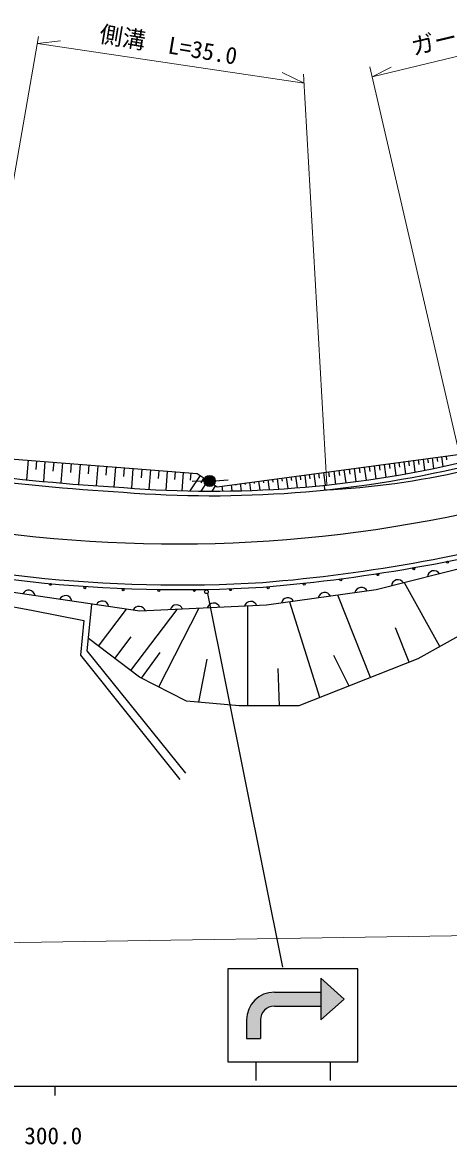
# Model space of a CAD drawing. Units: millimetres, scale not verified. Extents: x 40000 to 680000, y 20000 to 380000.
# Drawn here: x 364527 to 410410, y 198715 to 319456 of the extents above; entities that cross this region are included whole.
import ezdxf
from ezdxf.enums import TextEntityAlignment as Align

# ---------------------------------------------------------------- set-up
doc = ezdxf.new("R2010")
doc.units = ezdxf.units.MM
doc.header["$LTSCALE"] = 1000
for name, color, linetype, lineweight in [('M-BGD', 7, 'Continuous', 25), ('M-BGD-EXST', 7, 'Continuous', 25), ('M-STR-HTXT', 7, 'Continuous', 13), ('M-STR-STRC', 7, 'Continuous', 25), ('M-TTL-BAND', 7, 'Continuous', 25)]:
    doc.layers.add(name, color=color, linetype=linetype, lineweight=lineweight)
doc.styles.add('ＭＳ ゴシック', font='')
doc.styles.get('ＭＳ ゴシック').set_extended_font_data('MS Gothic')

msp = doc.modelspace()

# ---------------------------------------------------------------- hatches: boundary and pattern name
at = {"layer": 'M-BGD'}
msp.add_hatch(color=256, dxfattribs=at).paths.add_polyline_path([(384680, 269524, -1), (384680, 270724, -0.41421), (385280, 270124, -0.41421)])
at = {"layer": 'M-STR-STRC'}
for points in [[(396655, 215118), (396655, 216618), (399155, 214368), (396655, 212118), (396655, 213618)], [(391655, 215118), (396655, 215118), (396655, 213618), (391655, 213618, 0.41421), (390155, 212118), (390155, 210118), (388655, 210118), (388655, 212118, -0.41421)]]:
    msp.add_hatch(color=256, dxfattribs=at).paths.add_polyline_path(points)

# ---------------------------------------------------------------- linework, layer by layer
at = {"layer": 'M-BGD'}
for p, q in [((365138, 272348), (364973, 270246)), ((366047, 272277), (365975, 271355)), ((366956, 272206), (366789, 270069)), ((367891, 272133), (367817, 271185)), ((368827, 272060), (368658, 269900)), ((369781, 271985), (369706, 271033)), ((370734, 271911), (370565, 269742)), ((371685, 271837), (371611, 270887)), ((372637, 271762), (372467, 269599)), ((373585, 271688), (373511, 270741)), ((401869, 271687), (401941, 271151)), ((402407, 271759), (402595, 270357)), ((402941, 271830), (403012, 271298)), ((403475, 271901), (403660, 270523)), ((404005, 271972), (404075, 271445)), ((404535, 272043), (404714, 270697)), ((405060, 272113), (405130, 271590)), ((405585, 272183), (405759, 270878)), ((406106, 272253), (406175, 271734)), ((406627, 272322), (406794, 271068)), ((407143, 272391), (407211, 271882)), ((407660, 272460), (407819, 271265)), ((408155, 272526), (408218, 272053)), ((408651, 272593), (408802, 271463)), ((409146, 272659), (409205, 272220)), ((409642, 272725), (409783, 271669)), ((410138, 272791), (410192, 272387)), ((374533, 271614), (374366, 269471)), ((375479, 271540), (375405, 270596)), ((376424, 271466), (376258, 269342)), ((377367, 271392), (377295, 270463)), ((378310, 271319), (378146, 269220)), ((379215, 271248), (379146, 270366)), ((380120, 271177), (379960, 269130)), ((380978, 271110), (380913, 270274)), ((381836, 271043), (381682, 269071)), ((383654, 270719), (382554, 269051)), ((382649, 270979), (382587, 270187)), ((392935, 270494), (393092, 269312)), ((393430, 270560), (393482, 270170)), ((393926, 270626), (394092, 269386)), ((394422, 270692), (394480, 270253)), ((394917, 270758), (395089, 269468)), ((395413, 270825), (395478, 270337)), ((395908, 270891), (396086, 269558)), ((396420, 270959), (396492, 270422)), ((396932, 271028), (397115, 269660)), ((397489, 271102), (397563, 270547)), ((398046, 271176), (398232, 269781)), ((398598, 271250), (398671, 270700)), ((399150, 271324), (399338, 269912)), ((399697, 271397), (399770, 270852)), ((400245, 271470), (400434, 270051)), ((400788, 271542), (400860, 271002)), ((401331, 271615), (401520, 270200)), ((384081, 270090), (382811, 270059)), ((384071, 270444), (383718, 269908)), ((384489, 270168), (383740, 269034)), ((384906, 269893), (384724, 269618)), ((385323, 269618), (384935, 269028)), ((385280, 270116), (386671, 270243)), ((385996, 269567), (386067, 269034)), ((386492, 269633), (386498, 269584)), ((386988, 269699), (387074, 269048)), ((387483, 269766), (387496, 269668)), ((387979, 269832), (388080, 269071)), ((388474, 269898), (388494, 269752)), ((388970, 269964), (389085, 269103)), ((389466, 270030), (389492, 269835)), ((389961, 270096), (390089, 269142)), ((390457, 270163), (390489, 269919)), ((390952, 270229), (391091, 269191)), ((391448, 270295), (391487, 270002)), ((391944, 270361), (392092, 269247)), ((392439, 270427), (392485, 270086)), ((397032, 269652), (397064, 269152)), ((430316, 265426), (402605, 258395)), ((377169, 256120), (358040, 258912)), ((402605, 258395), (390817, 256740)), ((409479, 252306), (405653, 259168)), ((357138, 257782), (365686, 256196)), ((401995, 248964), (398496, 257818)), ((365686, 256196), (371132, 255094)), ((371959, 256817), (371476, 251854)), ((372735, 252334), (375749, 256327)), ((376215, 249707), (381193, 256303)), ((390817, 256740), (377169, 256120)), ((379203, 247960), (383513, 256408)), ((388789, 245919), (388789, 256648)), ((396539, 246808), (393304, 257089)), ((371132, 255094), (370787, 251371)), ((406156, 250608), (404688, 254321)), ((374475, 251020), (376230, 253346)), ((370787, 251371), (381472, 237998)), ((371476, 251854), (382092, 238687)), ((377348, 248907), (379346, 251674)), ((399698, 248056), (398050, 251352)), ((383534, 246313), (384401, 250938)), ((392191, 245919), (392076, 249927))]:
    msp.add_line(p, q, dxfattribs=at)
for points in [[(385501, 269501), (413028, 273177), (414223, 272779)], [(359977, 272752), (383341, 270925), (385501, 269501)], [(430743, 265162), (423383, 260057), (407110, 250985), (394289, 245919), (387878, 245919), (382191, 246436), (377125, 249020), (371644, 253156)]]:
    msp.add_lwpolyline(points, dxfattribs=at)
for centre, radius in [((384680, 270124), 600), ((410303, 261383), 100), ((402787, 260035), 100), ((406668, 260647), 100), ((367554, 258993), 100), ((371251, 258625), 100), ((375357, 258401), 100), ((379217, 258339), 100), ((383036, 258319), 100), ((384335, 258195), 200), ((386917, 258421), 100), ((391002, 258625), 100), ((394862, 259013), 100), ((398804, 259483), 100)]:
    msp.add_circle(centre, radius, dxfattribs=at)
for centre, radius, start, end in [((384884, 387713), 119184, 265.43521, 283.2197), ((384884, 387713), 118684, 265.43521, 283.2197), ((390436, 521417), 252958, 262.61877, 266.59202), ((390436, 521417), 252458, 262.61887, 266.59202), ((392627, 357241), 88201, 272.8837, 282.76633), ((381437, 409201), 150271, 254.31271, 273.42372), ((375726, 436989), 178396, 274.72164, 285.90837), ((375726, 436989), 178896, 274.72164, 285.90837), ((381437, 409201), 150771, 254.33237, 273.42372), ((408829, 259773), 694, 30.49749, 177.97708), ((401020, 257976), 694, 24.24953, 171.72912), ((404952, 258790), 694, 30.49749, 177.97708), ((365205, 257670), 694, 7.95674, 155.43633), ((369163, 257092), 694, 7.95674, 155.43633), ((373121, 256514), 694, 7.95674, 155.43633), ((393097, 256864), 694, 24.24953, 171.72912), ((397059, 257420), 694, 24.24953, 171.72912), ((377094, 255909), 720, 19.35569, 153.92299), ((381111, 256105), 694, 18.86277, 166.34236), ((385107, 256286), 694, 18.86277, 166.34236), ((389103, 256468), 694, 18.86277, 166.34236)]:
    msp.add_arc(centre, radius, start, end, dxfattribs=at)
at = {"layer": 'M-BGD-EXST'}
msp.add_arc((381126, 410820), 147478, 262.60016, 286.64007, dxfattribs=at)
at = {"layer": 'M-STR-HTXT'}
for p, q in [((402187, 313603), (441601, 323134)), ((358045, 270942), (366265, 317937)), ((366132, 317180), (368617, 317474)), ((366132, 317180), (394859, 312905)), ((394859, 312905), (392502, 314062)), ((411709, 272493), (401938, 314680)), ((402187, 313603), (404229, 314648)), ((397285, 269701), (394803, 313905)), ((343418, 220146), (425177, 221414))]:
    msp.add_line(p, q, dxfattribs=at)
at = {"layer": 'M-STR-STRC'}
for p, q in [((384448, 258027), (392513, 217805)), ((386655, 217618), (386655, 209008)), ((400655, 217618), (386655, 217618)), ((400655, 207618), (400655, 217618)), ((396655, 216618), (396655, 212118)), ((396655, 216618), (399155, 214368)), ((391655, 215118), (396655, 215118)), ((399155, 214368), (396655, 212118)), ((391655, 213618), (396655, 213618)), ((388655, 212118), (388655, 210118)), ((390155, 212118), (390155, 210118)), ((388655, 210118), (390155, 210118)), ((386655, 209001), (386655, 207618)), ((386655, 207618), (400655, 207618)), ((389655, 207618), (389655, 205618)), ((397655, 207618), (397655, 205618))]:
    msp.add_line(p, q, dxfattribs=at)
for radius in [3000, 1500]:
    msp.add_arc((391655, 212118), radius, 90, 180, dxfattribs=at)
at = {"layer": 'M-TTL-BAND'}
for p, q in [((40000, 205000), (579000, 205000)), ((368000, 205000), (368000, 204000))]:
    msp.add_line(p, q, dxfattribs=at)

# ---------------------------------------------------------------- texts
at = {"layer": 'M-STR-HTXT', "style": 'ＭＳ ゴシック'}
for s, rotation, p in [('ガードケーブル\u3000L=40.0', 13.389, (420130, 318563)), ('側溝\u3000L=35.0', 350.522, (380000, 315602))]:
    msp.add_text(s, height=1833, rotation=rotation, dxfattribs=at).set_placement(p, align=Align.BOTTOM_CENTER)
at = {"layer": 'M-TTL-BAND', "style": 'ＭＳ ゴシック'}
msp.add_text('300.0', height=1833, dxfattribs=at).set_placement((367844, 198195), align=Align.BOTTOM_CENTER)

doc.saveas('drawing.dxf')
